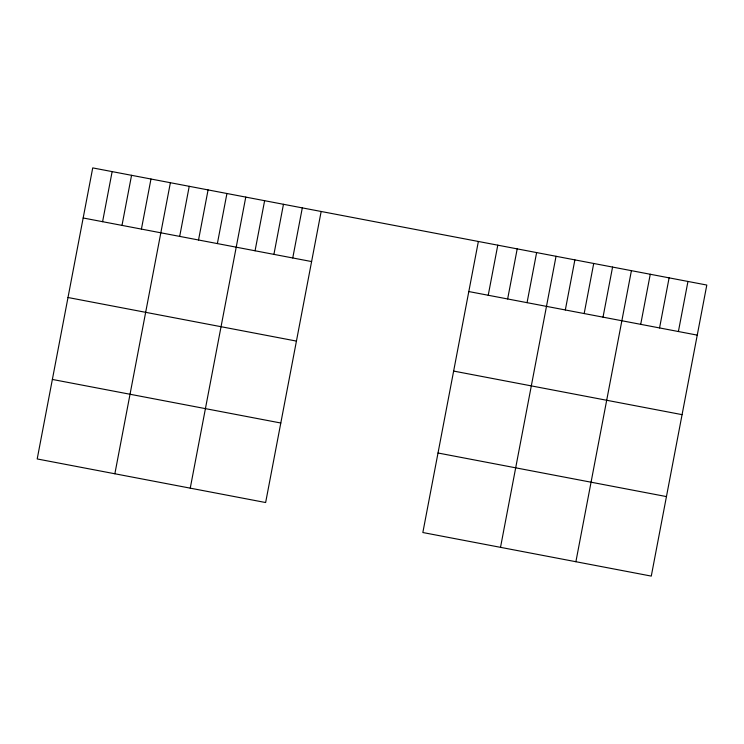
<?xml version="1.0" encoding="UTF-8"?>
<svg xmlns="http://www.w3.org/2000/svg" width="744" height="744" viewBox="0 0 744 744"><rect width="100%" height="100%" fill="white"/><g stroke="black" fill="none" stroke-linecap="round" stroke-linejoin="round"><path stroke-width="1.12" d="M102.588 221.693L112.139 171.604M121.997 225.395L131.558 175.305M141.416 229.096L150.976 179.016M114.864 473.77L170.385 182.717M179.685 236.397L189.236 186.307M198.527 239.996L208.078 189.906M217.369 243.586L226.929 193.505M190.25 488.157L245.771 197.095M255.062 250.774L264.622 200.694M273.913 254.374L283.464 204.284M292.755 257.963L302.306 207.883M321.157 211.473L265.636 502.535L37.2 458.955L92.721 167.902L706.8 285.045L651.279 576.098L422.843 532.527L478.364 241.465M488.231 295.256L497.783 245.167M507.65 298.958L517.201 248.877M527.059 302.659L536.619 252.579M500.517 547.342L556.038 256.28M565.328 309.96L574.88 259.879M584.17 313.559L593.721 263.469M603.021 317.149L612.572 267.068M575.893 561.72L631.414 270.658M640.705 324.347L650.265 274.257M659.556 327.937L669.107 277.847M678.398 331.536L687.958 281.446M83.17 217.983L311.597 261.562M468.813 291.555L697.249 335.126M68.002 297.507L296.428 341.087M453.645 371.07L682.081 414.65M52.368 379.44L280.804 423.011M438.011 453.003L666.447 496.583"/></g></svg>
